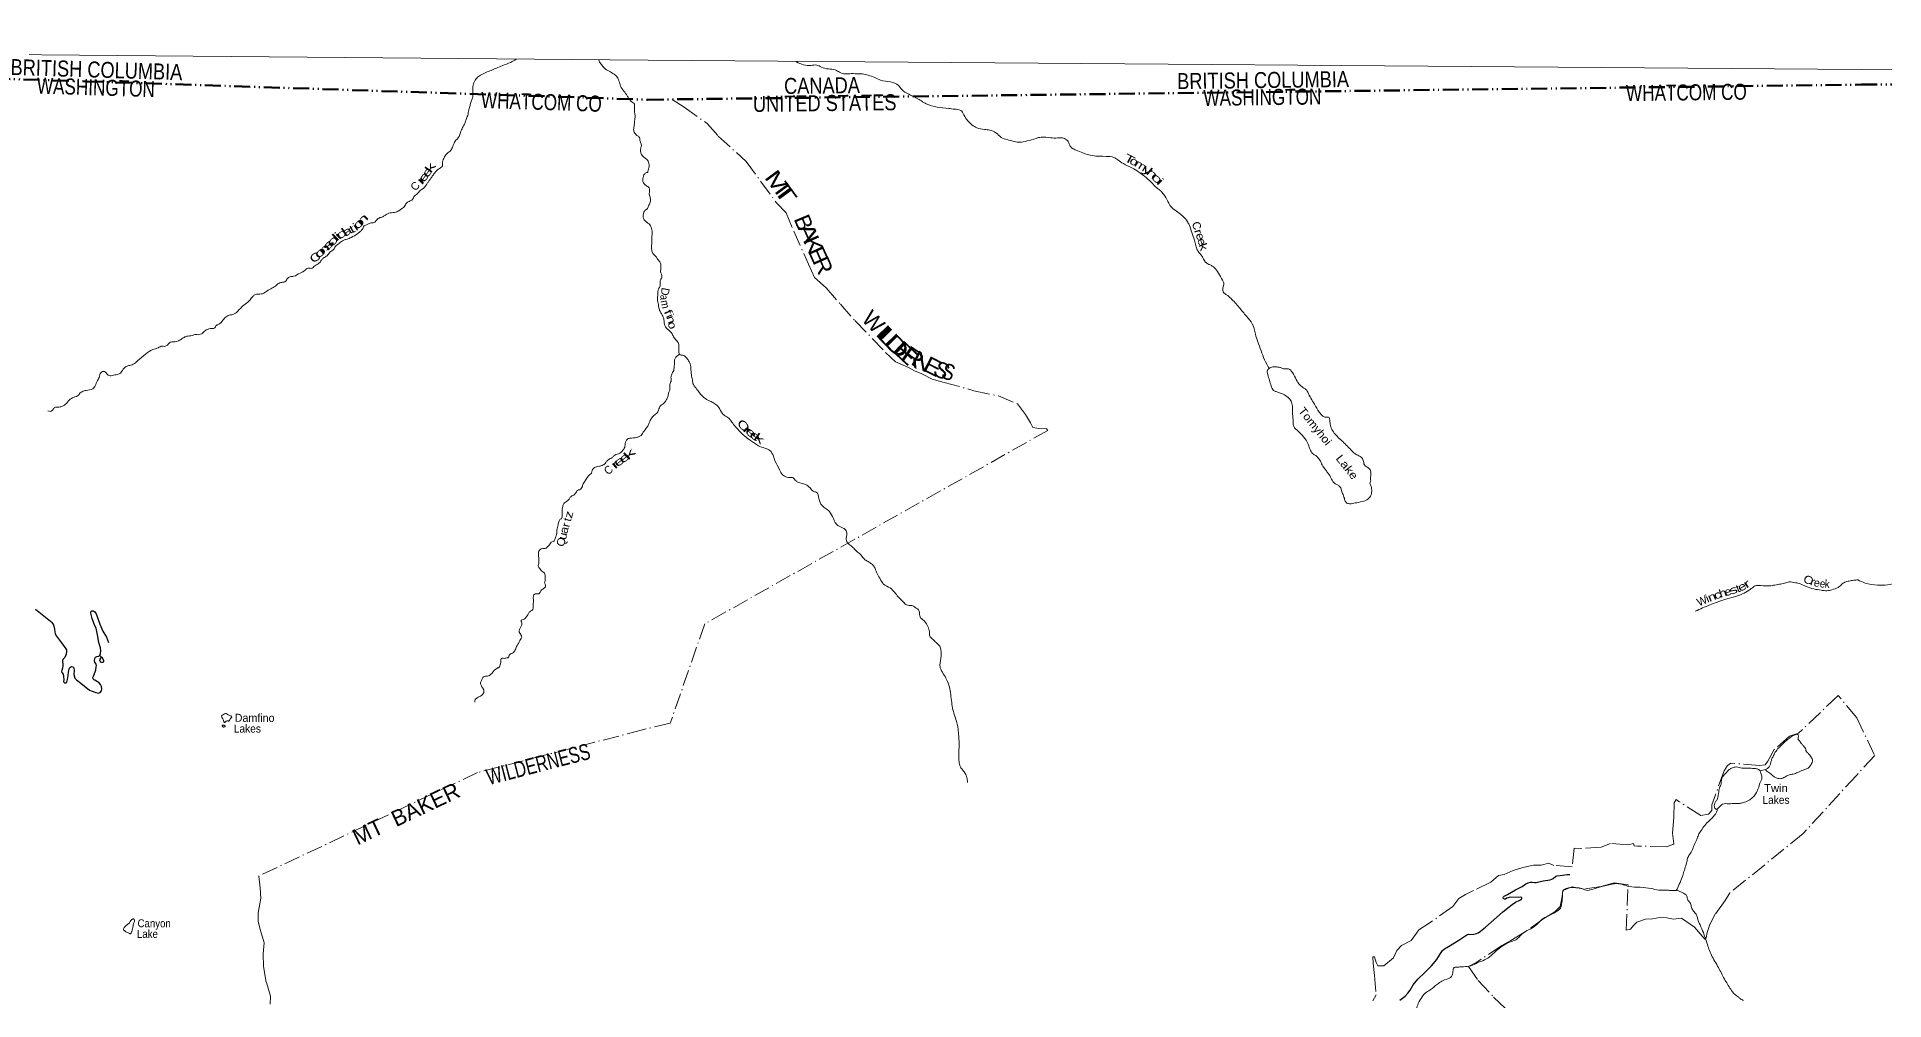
# Model space of a CAD drawing. Header units: feet. Extents: x -244583 to 4, y 367440 to 553773.
# Drawn here: x -197193 to -151029, y 528862 to 552939 of the extents above; entities that cross this region are included whole.
import ezdxf
from ezdxf.enums import TextEntityAlignment as Align

# ---------------------------------------------------------------- set-up
doc = ezdxf.new("R2010")
doc.units = ezdxf.units.FT
doc.header["$LTSCALE"] = 80
doc.linetypes.add('DASH_DOUBLE_DOT', pattern=[9.2, 5, -1.2, 0.3, -1.2, 0.3, -1.2])
doc.linetypes.add('DOT_DASHED', pattern=[7.7, 5, -1.2, 0.3, -1.2])
for name, color, linetype, lineweight in [('10', 7, 'DASH_DOUBLE_DOT', 70), ('29', 7, 'Continuous', 25), ('39', 7, 'Continuous', 13), ('4', 7, 'Continuous', 13), ('44', 7, 'DOT_DASHED', 13)]:
    doc.layers.add(name, color=color, linetype=linetype, lineweight=lineweight)
doc.layers.add('12', color=7, linetype='Continuous')
doc.layers.add('41', color=7, linetype='Continuous')

msp = doc.modelspace()

# ---------------------------------------------------------------- linework, layer by layer
at = {"layer": '10'}
for p, q in [((-181927.24, 551370.08), (-151602.39, 551746.4)), ((-151602.39, 551746.4), (-121280.68, 551845.33))]:
    msp.add_line(p, q, dxfattribs=at)
msp.add_lwpolyline([(-212240.98, 552327.23), (-195938.62, 551827.28), (-181927.24, 551370.08)], dxfattribs=at)
at = {"layer": '29'}
for points in [[(-197232.52, 538637.26), (-196857.99, 538338.07), (-196819.57, 538301.63), (-196779.53, 538242.53), (-196755.22, 538136.45), (-196745.41, 538063.26), (-196733.78, 538017.54), (-196700.27, 537956.57), (-196578.18, 537790.8), (-196471.74, 537641.7), (-196455.42, 537617.15), (-196451.6, 537584.73), (-196461.88, 537505.75), (-196498.69, 537427.94), (-196542.74, 537376.67), (-196556.46, 537352.12), (-196556.45, 537326.49), (-196548.14, 537269.54), (-196547.97, 537210.82), (-196551.52, 537162.34), (-196573.56, 537104.32), (-196581.25, 537081.38), (-196571.24, 537049.58), (-196536.24, 537005.97), (-196527.81, 536953.07), (-196520.33, 536869.83), (-196525.83, 536823.44), (-196520.24, 536806.83), (-196506.54, 536794.49), (-196480.42, 536789.62), (-196463.04, 536795.39), (-196445.52, 536806.76), (-196427.2, 536875.02), (-196414.05, 536971.79), (-196403.23, 537058.51), (-196390.52, 537141.12), (-196371.52, 537172.9), (-196346.59, 537188.34), (-196325.76, 537197.68), (-196297.16, 537191.97), (-196272.47, 537167.8), (-196264.35, 537104.79), (-196271.58, 537003.78), (-196244.17, 536911.82), (-196203.11, 536868.02), (-196094.5, 536787.7), (-195877.72, 536612.89), (-195839.93, 536593.49), (-195766, 536566.89), (-195723.27, 536549.44), (-195663.93, 536535.35), (-195608.87, 536549.44), (-195575.33, 536589.28), (-195566.92, 536640.96), (-195575.93, 536698.62), (-195602.47, 536754.12), (-195639.62, 536793.74), (-195681.44, 536813.27)], [(-195681.44, 536813.27), (-195748.8, 536855.86), (-195767.12, 536869.76), (-195780.28, 536883.17), (-195790, 536896.45), (-195793, 536928.1), (-195767.18, 536977.91), (-195724.3, 537120.32), (-195710.02, 537188.71), (-195706.11, 537228.19), (-195711.89, 537257.6), (-195748.05, 537312.08), (-195757.34, 537354.18), (-195749.75, 537402.53), (-195727.08, 537434.11), (-195695.73, 537449.43), (-195644.81, 537462.02), (-195621.84, 537485.59), (-195606.86, 537524.32), (-195598.27, 537592.16), (-195606.07, 537665.29), (-195620.63, 537716.36), (-195642.24, 537800.04), (-195680.72, 537989.53), (-195702.35, 538117.93), (-195713.74, 538158.63), (-195748.81, 538221.17), (-195781.87, 538306.5), (-195809.1, 538404.53), (-195827.31, 538467.86), (-195845.39, 538535.23), (-195843.39, 538566.65), (-195821.46, 538589.15), (-195784.94, 538590.24), (-195748.06, 538570.46), (-195710.45, 538520.9), (-195621.64, 538261), (-195546.5, 538080.49), (-195458.22, 537931.97), (-195403.63, 537804.74)], [(-195626.77, 537480.54), (-195582.99, 537435.79), (-195549.95, 537394.27), (-195533.18, 537349.2), (-195528.15, 537316.65), (-195544.81, 537300.98), (-195569.16, 537297.69), (-195599.19, 537306.72), (-195616.53, 537333.59), (-195617.72, 537359.94), (-195612.98, 537382.06), (-195597.89, 537411.96), (-195584.21, 537437.33)], [(-163130.39, 528862.87), (-163001.6, 528956.05), (-162928.09, 529031.63), (-162875.89, 529110.01), (-162798.96, 529246.5), (-162681.62, 529382.37), (-162507.23, 529547.73), (-162342.88, 529717.3), (-162209.03, 529875.18), (-162142.58, 529987.53), (-162071.85, 530091.95), (-162014.45, 530144.57), (-161916.85, 530204.75), (-161657.75, 530358.69), (-161457.57, 530493.3), (-161438.84, 530503.32), (-161413.33, 530508.1), (-161356.35, 530503.9), (-161282.59, 530506.51), (-161212.43, 530524.05), (-161175.76, 530541.59), (-161112.51, 530587.22), (-160993.82, 530680.56), (-160561.43, 531058.59), (-160434.4, 531168), (-160319.88, 531253.3), (-160236.11, 531310.73), (-160130.24, 531359.72), (-160104.28, 531375.49), (-160090.21, 531385.76), (-160079.57, 531401.01), (-160078.84, 531415.62), (-160082.76, 531424.13), (-160092.76, 531430), (-160109.07, 531432.1), (-160157.48, 531426.94), (-160369.61, 531432.2), (-160424.36, 531420.89), (-160458.96, 531405.23), (-160493.6, 531387.54), (-160514.86, 531385.86), (-160533.2, 531393.04), (-160545.78, 531410.6), (-160547.55, 531427.32), (-160541.3, 531438.88), (-160523.63, 531457.61), (-160439.25, 531502.1), (-160237.36, 531616.43), (-160072.26, 531705.01), (-159980.38, 531764.34), (-159923.3, 531795.86), (-159866.53, 531807.14), (-159825.25, 531809.2), (-159763.51, 531803.54), (-159720.02, 531804.41), (-159548.69, 531840.75), (-159376.53, 531864.43), (-159330.97, 531882.54), (-159301.16, 531901.75), (-159238.49, 531952.7), (-159209.21, 531965.12), (-159122.07, 531979.99), (-158945.93, 531999.57), (-158885.7, 532001.51)]]:
    msp.add_lwpolyline(points, dxfattribs=at)
at = {"layer": '39'}
for points in [[(-189629.47, 547784.85), (-189524.69, 547857.51), (-189439.14, 547884.02), (-189337.06, 547926.36), (-189183.3, 548018.22), (-189125.61, 548065.57), (-189063.56, 548127.01), (-189042.53, 548163.01), (-189031.57, 548201.24), (-188994.64, 548224.75), (-188927.11, 548259.74), (-188841.51, 548288.27), (-188790.83, 548293.25), (-188718.98, 548340.3), (-188665.07, 548399.88), (-188620.09, 548421.19), (-188528.3, 548455.65), (-188462.65, 548496.76), (-188397.14, 548531.8), (-188257.09, 548553.07), (-188151.01, 548593.31), (-188093.49, 548632.57), (-188017.34, 548691.67), (-187950.34, 548793.5), (-187866.41, 548838.26), (-187796.36, 548895.48), (-187771.02, 548943.53), (-187684.31, 549022.66), (-187611.79, 549100.07), (-187535.76, 549153.1), (-187450.58, 549254.54), (-187406.63, 549320.41), (-187325.17, 549436.1), (-187270.85, 549513.91), (-187171.33, 549623.13), (-187097.42, 549672.16), (-187060.04, 549715.9), (-187056.62, 549778.6), (-187025.58, 549901.46), (-186979.21, 549985.51), (-186888.36, 550068.6), (-186819.84, 550148.12), (-186800.34, 550206.42), (-186768.26, 550284.7), (-186701.45, 550378.43), (-186643.26, 550448.05), (-186608.62, 550550.58), (-186553.31, 550672.91), (-186494.05, 550791.1), (-186467.95, 550873.57), (-186427.24, 550975.96), (-186399.84, 551117.12), (-186369.06, 551227.83), (-186344.57, 551328.55), (-186310.43, 551408.81), (-186297.53, 551534.08), (-186298.71, 551663.71), (-186273.55, 551794.79), (-186202.2, 551910.7), (-186103.44, 551985.52), (-185841.89, 552103.39), (-185566.24, 552218.94), (-185353.98, 552303.46), (-185216.89, 552382.65)], [(-183153.83, 552365.45), (-183132.64, 552312.21), (-183069.82, 552225.81), (-183016.53, 552165.93), (-182892.97, 552082.27), (-182765.23, 552004.59), (-182709.6, 551958.84), (-182647.41, 551844.09), (-182605.85, 551711.57), (-182525.78, 551582.27), (-182439.28, 551469.03), (-182398.3, 551401.32), (-182356.87, 551353.85), (-182319.53, 551304.44), (-182273.52, 551281.18), (-182258.7, 551220.11), (-182262.47, 551141.21), (-182254.29, 551053.96), (-182244.27, 550958.57), (-182255.14, 550833.26), (-182268.08, 550705.96), (-182278.5, 550600.89), (-182263.31, 550556.01), (-182198.29, 550477.66), (-182134.67, 550427.68), (-182122.18, 550352.49), (-182089.78, 550262.69), (-182091.3, 550193.88), (-182109.28, 550113.26), (-182102.71, 550044.27), (-182048.03, 549956.02), (-181980.5, 549899.89), (-181939.65, 549865.09)], [(-177134.15, 552055.24), (-177242.01, 552112.54), (-177411.32, 552138.92), (-177586.21, 552185.69), (-177702.3, 552237.11), (-177852.3, 552226.56), (-178031.97, 552243.07), (-178212.23, 552318.32), (-178221.76, 552325.02)], [(-166398.34, 544651.55), (-166512.36, 544869.01), (-166597.92, 545091.85), (-166683.32, 545320.77), (-166739.34, 545510.49), (-166817.94, 545769.63), (-166965.06, 545957.5), (-167145.76, 546178.6), (-167356.69, 546404.48), (-167420.01, 546462.73), (-167475.68, 546502.56), (-167529.28, 546544.36), (-167552.2, 546599.61), (-167550.55, 546666.41), (-167535.1, 546718.69), (-167531.28, 546791.52), (-167561.99, 546859.1), (-167662.9, 547033.7), (-167772.65, 547178.14), (-167834.29, 547222.17), (-167904.31, 547254.25), (-167950.28, 547277.64), (-168005.65, 547329.62), (-168034.69, 547382.98), (-168077.33, 547458.95), (-168138.22, 547533.35), (-168194.77, 547619.78), (-168226.65, 547721.83), (-168263.69, 547860.45), (-168331.9, 548048.45), (-168384.28, 548221.88), (-168430.76, 548306.04), (-168501.17, 548404.97), (-168613.99, 548506.95), (-168749.1, 548607.44), (-168879.47, 548736.18), (-168982.15, 548920.95), (-169050.39, 549025.9), (-169087.66, 549073.39), (-169186.97, 549148.71), (-169293.63, 549254.59), (-169471.53, 549424.98), (-169654.33, 549561.06), (-169825.8, 549664.46), (-170039.63, 549772.94), (-170178.94, 549867.45), (-170276.68, 549924.51), (-170474.26, 549953.6), (-170809.7, 549971.85), (-171054.91, 550038.55), (-171219.09, 550109.36), (-171323.04, 550160.49), (-171342.87, 550177.18), (-171389.65, 550249.2), (-171420.11, 550326.9), (-171459.56, 550368.37), (-171563.66, 550413.42), (-171683.02, 550414.29), (-171854.96, 550416.43), (-172095.31, 550434.4), (-172219.52, 550402.97), (-172447.75, 550337.61), (-172634.7, 550305.68), (-172757.65, 550324.86), (-172946.7, 550371.97), (-173093.02, 550428.18), (-173223.74, 550542.74), (-173375.93, 550607.19), (-173515.12, 550624.74), (-173700.16, 550669.73), (-173823.84, 550741.59), (-173930.55, 550845.44), (-174026.04, 550993.59), (-174060.79, 551061.27), (-174106.35, 551100.86), (-174257.32, 551132.87), (-174406.57, 551152.68), (-174693.08, 551185.95), (-174966.25, 551267.51), (-175209.57, 551411.13), (-175578.54, 551628.69), (-175661.17, 551723.86), (-175859.28, 551813.72), (-176108.98, 551862.3), (-176255.06, 551928.63), (-176419.68, 551981.23), (-176562.46, 552017.09), (-176659.68, 552013.37), (-176835.51, 552021.68), (-176991.52, 552013.3), (-177134.15, 552055.24)], [(-181939.65, 549865.09), (-181932.78, 549856.78), (-181908.33, 549805.14), (-181891.73, 549739.93), (-181894.9, 549693.42), (-181922.9, 549576.33), (-181935.82, 549550.49), (-181942.26, 549549.13)], [(-181942.26, 549549.13), (-181960, 549547.09), (-182011.49, 549505.68), (-182041.37, 549435.45), (-182050.89, 549370.86), (-182047.93, 549322.19), (-182016.74, 549268.87), (-181981.07, 549235.7), (-181951.32, 549208.73), (-181945.1, 549205.45)], [(-181945.1, 549205.45), (-181911.43, 549187.46), (-181886.44, 549134.19), (-181886.22, 549061.27), (-181884.12, 548982.23), (-181858.06, 548890.45), (-181872.79, 548785.49), (-181896.38, 548731.37), (-181935.35, 548648.07), (-181949.85, 548632.88)], [(-181949.85, 548632.88), (-181966.32, 548623.84), (-182022.3, 548562.27), (-182040.5, 548471.54), (-182029.98, 548398.41), (-181994.8, 548342.98), (-181961.1, 548311.88), (-181952.53, 548306.12)], [(-181952.53, 548306.12), (-181854.42, 548217.92), (-181835.89, 548148.61), (-181819.39, 548079.34), (-181825.56, 547911.38), (-181829.11, 547767.66), (-181826.93, 547609.63), (-181796.63, 547525.85), (-181731.59, 547455.41), (-181653.25, 547350.21), (-181608.34, 547284.31), (-181603.47, 547235.58), (-181601.67, 547144.4), (-181600.12, 547043.09), (-181584.84, 547006.26), (-181574.06, 546951.31), (-181606.64, 546860.96), (-181621.07, 546768.14), (-181620.35, 546715.46), (-181656.62, 546639.37), (-181675.95, 546512.23), (-181679.79, 546356.37), (-181655.08, 546209.94), (-181637.1, 546118.36), (-181600.48, 546044.56), (-181552.02, 545958.31), (-181523.89, 545868.51), (-181512.48, 545756.84), (-181438.48, 545639.6), (-181331.73, 545537.77), (-181281.44, 545443.38), (-181220.8, 545358.87), (-181158.14, 545274.31), (-181150.68, 545166.78), (-181148.73, 545081.66), (-181136.37, 545008.45), (-181027.92, 544975.44), (-180933.1, 544882), (-180884.39, 544805.88), (-180849.62, 544657.18), (-180835.46, 544492.78), (-180812.32, 544364.61), (-180798.24, 544279.2), (-180720.3, 544157.82), (-180630.17, 544038.16), (-180483.92, 543896.89), (-180368.13, 543833.32), (-180274.18, 543786.48), (-180176.99, 543707.16), (-180083.52, 543559.07), (-180006.75, 543472.14), (-179903.19, 543404.82), (-179846.2, 543336.6), (-179761.89, 543227.21), (-179503.37, 542961.7), (-179356.42, 542848.76), (-179161.29, 542720.49), (-179002.98, 542657.92), (-178874.91, 542600.13), (-178787.3, 542460.28), (-178747.68, 542343.87), (-178631.79, 542120.29), (-178560.01, 541995), (-178508.34, 541957.29), (-178385.73, 541923.94), (-178292.86, 541915.61), (-178221.85, 541840.98), (-178158.14, 541798.93), (-178089.73, 541783.09), (-177987.35, 541750.23), (-177872.11, 541664.4), (-177793.22, 541581.47), (-177714.9, 541557.29), (-177649.94, 541401.79), (-177569.35, 541223.62), (-177496.03, 541161.08), (-177386.85, 541075.4), (-177288.01, 540898.82), (-177176.89, 540728.01), (-177040.98, 540659.91), (-176971.75, 540595.44), (-176948.83, 540540.2), (-176958.87, 540461.45), (-176967.13, 540372.53), (-176912.95, 540271.98), (-176823.65, 540200.95), (-176734.85, 540109.68), (-176564.78, 539949.6), (-176499.95, 539871.07), (-176410.15, 539820.28), (-176332.63, 539763.72)], [(-196921.92, 543594.61), (-196855.55, 543576.98), (-196798, 543618.26), (-196746.19, 543673.84), (-196663.07, 543682.17), (-196569.52, 543704.45), (-196452.56, 543778.88), (-196394.29, 543852.55), (-196328.42, 543903.77), (-196242.6, 543942.42), (-196175.29, 543967.29), (-196108.93, 544040.78), (-196065.84, 544068.2), (-195961.87, 544104.43), (-195799.13, 544145.47), (-195753.66, 544189.04), (-195738.83, 544219.09), (-195679.25, 544351.46), (-195632.62, 544447.65), (-195610.69, 544524.13), (-195575.51, 544559.82), (-195534.62, 544579.18), (-195482.55, 544555.79), (-195409.26, 544485.35), (-195361.18, 544464.07), (-195308.34, 544475.08), (-195184.33, 544502.77), (-195104.67, 544537.5), (-195069.26, 544583.31), (-195023.21, 544653.2), (-194941.07, 544708.12), (-194847.44, 544734.45), (-194784.26, 544755.36), (-194677.24, 544838.1), (-194481.2, 545012.07), (-194292.58, 545125.45), (-194160.12, 545169.16), (-194066.17, 545209.66), (-194007.63, 545204.35), (-193928.01, 545237.05), (-193859.67, 545308.48), (-193782.65, 545314.91), (-193701.55, 545323.29), (-193603.42, 545369.77), (-193515.13, 545428.61), (-193443.69, 545457.45), (-193376.79, 545464.1), (-193313.75, 545478.94), (-193224.29, 545499.29), (-193151.54, 545495.69), (-193063.84, 545528.22), (-192983.32, 545601.41), (-192893.37, 545644.02), (-192816.4, 545648.43), (-192749.27, 545665.21), (-192717.82, 545715.15), (-192650.11, 545758.24), (-192580.2, 545809.38), (-192507.28, 545905.01), (-192414.72, 545973.88), (-192294.7, 546003.69), (-192179.86, 546074.11), (-192109.32, 546153.59), (-191989.67, 546258.33), (-191861.79, 546368.97), (-191788.96, 546460.55), (-191733.47, 546499.85), (-191625.99, 546511.7), (-191555, 546520.3), (-191444.29, 546586.76), (-191319.29, 546658.98), (-191206.42, 546731.47), (-191171.33, 546763.11), (-191073.38, 546801.5), (-190994.08, 546820.04), (-190927.49, 546903.65), (-190874.02, 546943), (-190776.61, 546957.09), (-190615.04, 547036.63), (-190487.97, 547110.84), (-190420.13, 547160), (-190341.36, 547154.25), (-190246.91, 547217.01), (-190136.07, 547289.54), (-190084.04, 547355.24), (-190030.12, 547414.83), (-189939.9, 547469.58), (-189869.22, 547555.13), (-189778.64, 547626.07), (-189732.54, 547697.98), (-189629.47, 547784.85)], [(-181995.43, 543119.81), (-181937.93, 543192.81), (-181901.76, 543264.85), (-181850.38, 543379.06), (-181795.85, 543456.73), (-181709.17, 543525.52), (-181656.57, 543607.29), (-181607.26, 543719.52), (-181549.69, 543756.61), (-181487.17, 543830.04), (-181449.37, 543885.83), (-181419.12, 543964.09), (-181398.57, 544058.79), (-181374.58, 544129.1), (-181374.4, 544218.21), (-181368.96, 544274.79), (-181345.16, 544337.01), (-181347.06, 544424.15), (-181326.81, 544506.7), (-181305.59, 544546.69), (-181277.9, 544602.74), (-181266.92, 544719.95), (-181257.18, 544786.55), (-181255.28, 544863.47), (-181240.13, 544903.61), (-181200.41, 544955.31), (-181148.75, 544998.62), (-181137.15, 545010.42)], [(-166398.34, 544651.55), (-166308.36, 544689.88), (-166201.14, 544689.31), (-166112.51, 544672.99), (-166040.36, 544644.91), (-165965.53, 544643.1), (-165914.98, 544641.87), (-165876.96, 544624.75), (-165843.48, 544587.48), (-165742.42, 544418.95), (-165649.14, 544262.75), (-165552.05, 544179.39), (-165500.37, 544141.68), (-165458.66, 544110.28), (-165431.59, 544058.99), (-165266.95, 543761.32), (-165144.49, 543557.83), (-165057.81, 543462.57), (-164985.66, 543434.49), (-164924.94, 543435.04), (-164898.9, 543424.29), (-164887.47, 543395.65), (-164877.18, 543320.46), (-164856.06, 543192.35), (-164792.37, 543067.25), (-164589.28, 542851.69), (-164354.28, 542617.13), (-164209.6, 542494.12), (-164097.8, 542432.68), (-164045.1, 542354.43), (-164017.46, 542244.39), (-163972, 542200.76), (-163892.46, 542144.14), (-163863.43, 542090.78), (-163857.68, 541995.44), (-163860.68, 541873.99), (-163861.73, 541831.48), (-163877.33, 541773.12), (-163862.01, 541738.32), (-163839.54, 541664.86), (-163836.07, 541559.45), (-163877.64, 541432.86), (-163956.13, 541367.92), (-164172.18, 541304.28), (-164322.68, 541273.5), (-164411.76, 541271.6), (-164483.56, 541313.85), (-164517.71, 541405.82), (-164561.27, 541526.38), (-164593.21, 541626.4), (-164629.93, 541696.15), (-164691.52, 541742.2), (-164759.43, 541778.28), (-164835.7, 541885.45), (-164938.78, 542054.03), (-164991.73, 542122.15), (-165052.32, 542208.69), (-165116.06, 542331.76), (-165180.5, 542426.49), (-165245.83, 542484.78), (-165291.79, 542508.18), (-165331.34, 542545.59), (-165362.4, 542599), (-165406.01, 542717.54), (-165475.32, 542860.99), (-165606.96, 543020.14), (-165729.54, 543136.53), (-165782.59, 543200.61), (-165795.62, 543328.52), (-165811.4, 543509.17), (-165815.4, 543675.35), (-165838.34, 543811.61), (-165898.88, 543900.17), (-166009.98, 543989.96), (-166220.41, 544072.02), (-166286.45, 544101.97), (-166346.49, 544210.78), (-166389.46, 544355.62), (-166430.5, 544496.37), (-166445.23, 544555.47), (-166439.79, 544612.05), (-166423.21, 544627.85), (-166398.34, 544651.55)], [(-184657.97, 539996.77), (-184635.29, 540107.65), (-184589.99, 540143.12), (-184512.98, 540149.56), (-184431.21, 540188.29), (-184402, 540228.16), (-184371.04, 540255.85), (-184337.53, 540307.77), (-184290.66, 540322.96), (-184248.97, 540378.76), (-184216.62, 540469.19), (-184203.23, 540525.6), (-184200.35, 540564.01), (-184199.23, 540614.61), (-184168.14, 540739.49), (-184143.66, 540840.21), (-184124.69, 540874.22), (-184093.96, 540891.79), (-184075.27, 540913.66), (-184063.95, 540968.09), (-184064.17, 541049.09), (-184065.03, 541101.76), (-184064.13, 541142.24), (-184050.79, 541196.63), (-184043.73, 541241.02), (-184022.75, 541275), (-183946.59, 541334.1), (-183892.86, 541385.59), (-183851.07, 541445.44), (-183795.76, 541476.65), (-183756.8, 541500.1), (-183740.14, 541522.02), (-183710.75, 541569.98), (-183685.72, 541603.87), (-183632.75, 541620.95), (-183589.62, 541650.39), (-183560.1, 541704.43), (-183551.16, 541742.71), (-183521.68, 541794.73), (-183467.14, 541882.65), (-183431.55, 541936.56), (-183398.3, 541976.34), (-183350.9, 542015.81), (-183332.25, 542035.66), (-183316.66, 542100.12), (-183287.32, 542146.07), (-183256.32, 542175.77), (-183213.5, 542191.05), (-183136.31, 542205.58), (-183065, 542228.34), (-183013.87, 542253.56), (-182978.47, 542299.37), (-182924.59, 542356.94), (-182879.3, 542392.41), (-182822.11, 542417.5), (-182774.48, 542467.09), (-182725.28, 542496.41), (-182656.04, 542517.19), (-182598.66, 542550.37), (-182546.77, 542610), (-182513.38, 542655.86), (-182498.11, 542706.15), (-182490.47, 542776.86), (-182468.72, 542845.24), (-182443.74, 542877.1), (-182372.26, 542907.96), (-182293.22, 542914.35), (-182195.77, 542930.48), (-182126.44, 542955.3), (-182095.66, 542974.89), (-182058.19, 543022.68), (-182020.35, 543086.66), (-181995.43, 543119.81)], [(-151687.52, 539368.08), (-151500.24, 539287.79), (-151192.88, 539233.44), (-150707.69, 539314.91), (-150426.79, 539519.65), (-150279.23, 539564.33), (-150024.5, 539607.1), (-149769.82, 539720.72), (-149476.69, 539775.67), (-149118.86, 539832.72), (-148807.68, 540112.39), (-148443.87, 540286.85), (-147744.46, 540508.21), (-147257.3, 540676.72), (-146786.31, 540818.9), (-146501.31, 540950.77), (-146396.21, 541005.53)], [(-186252.85, 536311.29), (-186237.26, 536375.75), (-186187.7, 536421.26), (-186103.95, 536457.92), (-186068.86, 536489.57), (-186037.63, 536529.39), (-186022.35, 536579.69), (-186027.61, 536616.25), (-186052.91, 536661.35), (-186086.07, 536716.74), (-186101.44, 536753.52), (-186106.87, 536781.98), (-186099.95, 536820.31), (-186083.11, 536850.32), (-186057.59, 536906.47), (-186030.54, 536940.31), (-185985.65, 536957.57), (-185934.97, 536962.55), (-185886.04, 536979.72), (-185838.68, 537017.17), (-185801.39, 537056.86), (-185749.45, 537118.52), (-185718.62, 537140.13), (-185679.67, 537163.59), (-185642.87, 537181.02), (-185623.91, 537215.03), (-185608.54, 537269.38), (-185600.77, 537346.16), (-185598.03, 537378.5), (-185581.41, 537398.39), (-185556.92, 537407.99), (-185516.62, 537401.04), (-185471.86, 537412.22), (-185425.13, 537421.34), (-185398.36, 537443.04), (-185395.84, 537465.26), (-185385.1, 537493.38), (-185366.5, 537511.2), (-185311.41, 537532.29), (-185266.03, 537571.81), (-185240.69, 537619.86), (-185215.26, 537671.96), (-185193.88, 537724.15), (-185147.82, 537794.03), (-185109.68, 537872.18), (-185078.05, 537930.22), (-185085.33, 537966.83), (-185110.53, 538015.97), (-185137.99, 538055.04), (-185139.16, 538093.54), (-185119.48, 538159.94), (-185083.71, 538221.94), (-185072.84, 538256.13), (-185075.9, 538300.75), (-185089.42, 538329.39), (-185080.62, 538361.6), (-185041.93, 538372.91), (-184992.73, 538402.23), (-184944.74, 538468.01), (-184909.16, 538521.92), (-184892.22, 538555.98), (-184855.2, 538583.53), (-184799.62, 538626.88), (-184793.96, 538699.66), (-184784.7, 538843.23), (-184784.21, 538956.62), (-184771.27, 538992.79), (-184742.38, 539018.49), (-184687.88, 539013.27), (-184651.35, 539018.55), (-184620.03, 539062.43), (-184582.47, 539114.27), (-184516.78, 539157.4), (-184483.62, 539193.13), (-184484.7, 539235.68), (-184502.05, 539274.53), (-184501.28, 539308.94), (-184490.41, 539343.13), (-184489.15, 539399.8), (-184489.87, 539458.54), (-184500.93, 539507.38), (-184526.22, 539552.47), (-184572.06, 539583.84), (-184607.6, 539623.08), (-184646.91, 539674.55), (-184664.44, 539705.31), (-184667.94, 539729.68), (-184651, 539763.74), (-184647.82, 539816.32), (-184651.73, 539913.61), (-184657.97, 539996.77)], [(-176332.63, 539763.72), (-176265.62, 539691.2), (-176204.5, 539543.89), (-176128.88, 539410.41), (-176035.41, 539262.31), (-175869.91, 539163.11), (-175755.32, 539050.96), (-175668.89, 538945.57), (-175536.7, 538808.69), (-175457.46, 538739.93), (-175403.11, 538728.49), (-175304.22, 538717.99), (-175222.65, 538661.33), (-175159.04, 538615.23), (-175136.22, 538555.94), (-175122.84, 538442.19), (-175087.49, 538398.8), (-175012.24, 538332.17), (-174926.46, 538200.46), (-174885.22, 538067.81), (-174877.7, 537962.3), (-174814.79, 537887.87), (-174715.83, 537798.37), (-174631.12, 537705.18), (-174599.09, 537609.21), (-174596.64, 537544.33), (-174595.47, 537509.87), (-174602.51, 537388.52), (-174621.43, 537277.58), (-174615.99, 537170.1), (-174540.77, 537020.42), (-174457.41, 536872.57), (-174385.16, 536684.48), (-174355.23, 536503.49), (-174329.79, 536304.38), (-174300.06, 536115.3), (-174253.25, 535962.26), (-174202.89, 535788.87), (-174175.55, 535666.69), (-174170.29, 535634.15), (-174156.43, 535457.6), (-174146.22, 535297.35), (-174148.49, 535123.21), (-174150.32, 534967.3), (-174147.85, 534821.41), (-174116.37, 534703.17), (-174032.31, 534583.66), (-174002.92, 534544.46), (-173962.6, 534456.39), (-173943.93, 534393.15), (-173940.06, 534303.94)], [(-155746.91, 538584.67), (-155386.95, 538740.01), (-155015.35, 538874.82), (-154768.82, 538943.79), (-154570.81, 539013.94), (-154402.54, 539109.11), (-154293.32, 539189.51), (-154244.03, 539218.69), (-154185.14, 539227.39), (-153922.4, 539214.96), (-153790.5, 539229.99), (-153652.24, 539257.02), (-153514.03, 539282.03), (-153397.92, 539313.65), (-153242.55, 539295.71), (-153123.84, 539268.53), (-152971.75, 539200.04), (-152787.1, 539138.85), (-152599.68, 539107.98), (-152460.4, 539094.48), (-152332.3, 539119.74), (-152179.08, 539178.82), (-152092.4, 539247.61), (-152010.01, 539306.38), (-151900.01, 539336.12), (-151788.24, 539355.69), (-151687.52, 539368.08)], [(-192582.13, 535976.78), (-192530.72, 536001.3), (-192483.63, 536026.61), (-192435.46, 536009.37), (-192387.52, 535982.01), (-192347.4, 535966.97), (-192329.42, 535956.45), (-192325.87, 535934.1), (-192330.23, 535920.02), (-192344.65, 535908.18), (-192365.41, 535884.33), (-192373.95, 535864.27), (-192388.64, 535840.28), (-192406.93, 535836.63), (-192427.01, 535843.14), (-192447.32, 535839.52), (-192476.03, 535821.92), (-192486.46, 535807.97), (-192504.83, 535800.27), (-192533.86, 535859.62), (-192560.96, 535914.88), (-192574.48, 535943.52), (-192582.02, 535976.77)], [(-192563.26, 535731.49), (-192548.78, 535734.39), (-192524.56, 535731.84), (-192506.49, 535725.38), (-192492.61, 535712.93), (-192495.08, 535692.73), (-192509.32, 535688.99), (-192533.68, 535685.46), (-192549.63, 535695.93), (-192555.43, 535708.21), (-192563.27, 535731.46)], [(-153995.13, 534627.08), (-153931.64, 534657.95), (-153900.46, 534691.63), (-153870.55, 534755.72), (-153852.42, 534834.27), (-153822.11, 534914.55), (-153779.57, 534998.59), (-153709.99, 535112.36), (-153618.51, 535211.41), (-153519, 535308.25), (-153438.48, 535373.14), (-153349.73, 535443.9), (-153273.86, 535484.6), (-153224.83, 535503.67), (-153200.51, 535505.11), (-153176.59, 535490.35), (-153176.12, 535427.55), (-153173.32, 535376.84), (-153147.73, 535347.87), (-153122.24, 535314.84), (-153088.91, 535271.5), (-153045.82, 535213.75), (-153006.38, 535172.28), (-152970.3, 535076.21), (-152924.99, 535026.51), (-152887.62, 534983.07), (-152854.34, 534937.7), (-152829.15, 534892.53), (-152818.46, 534833.54), (-152842.2, 534773.35), (-152888.64, 534695.48), (-152968.96, 534638.69), (-153052.62, 534610.33), (-153187.53, 534554.86), (-153297.88, 534510.95), (-153395.4, 534495.08), (-153483.45, 534452.65), (-153587.89, 534402.52), (-153683.03, 534400.77), (-153761.1, 534435.07), (-153820.72, 534479.05), (-153884.18, 534531.22), (-153937.93, 534566.96), (-153959.78, 534583.69), (-153995.13, 534627.08)], [(-155197.29, 533633.35), (-155235.61, 533638.32), (-155268.84, 533685.71), (-155267.14, 533754.54), (-155239.35, 533814.63), (-155203.43, 533876.55), (-155183.88, 533930.76), (-155172.22, 533993.27), (-155158.14, 534071.92), (-155152.65, 534130.52), (-155130.83, 534194.81), (-155105.46, 534238.75), (-155097.3, 534323.62), (-155081.14, 534404.25), (-155059.67, 534454.37), (-155024.39, 534489.97), (-154961.98, 534559.35), (-154897.69, 534622.61), (-154842.09, 534661.77), (-154750.39, 534687.9), (-154679.61, 534686.19), (-154617.33, 534668.48), (-154542.7, 534658.57), (-154435.52, 534655.97), (-154352.56, 534655.99), (-154275.82, 534650.08), (-154213.28, 534642.49), (-154185.12, 534635.73), (-154157.16, 534620.88), (-154139.2, 534610.31), (-154123.53, 534589.68)], [(-154123.53, 534589.68), (-154104.7, 534532.51), (-154093.82, 534481.61), (-154082.98, 534428.69), (-154101.16, 534348.11), (-154135.21, 534280.07), (-154159.75, 534187.5), (-154189.91, 534113.29), (-154230.43, 534029.2), (-154305.68, 533931.77), (-154386.15, 533868.91), (-154517.17, 533807.27), (-154612.91, 533781.23), (-154720.29, 533775.73), (-154827.62, 533772.25), (-154912.7, 533768.24), (-154993.54, 533772.22), (-155062.75, 533755.67), (-155116.27, 533718.48), (-155166.11, 533667.02), (-155197.29, 533633.35)], [(-154123.89, 534590.16), (-154062.26, 534612.5), (-153995.13, 534627.08)], [(-156221.63, 531601.79), (-156203.6, 531638.36), (-156128.67, 531804.65), (-156059.67, 531977.17), (-156020.02, 532107.86), (-155973.86, 532256.63), (-155946.64, 532375.47), (-155907.8, 532473.77), (-155834.07, 532591.49), (-155775.83, 532737.94), (-155705.65, 532875.99), (-155668.42, 532990.54), (-155601.01, 533098.28), (-155508.74, 533229.72), (-155398.66, 533344.53), (-155313.75, 533423.5), (-155257.46, 533491), (-155213.19, 533562.84), (-155197.29, 533633.35)], [(-164016.26, 526547.24), (-163825.8, 526803.9), (-163757.76, 526854.92), (-163655, 526919.27), (-163556.14, 526989.79), (-163411.59, 527107.82), (-163388.64, 527135.62), (-163295.72, 527293.38), (-163208.36, 527471.52), (-163158.4, 527610.07), (-163121.68, 527704.38), (-163064.88, 527792.12), (-163021.94, 527892.35), (-163015.5, 527989.42), (-162994.95, 528084.11), (-162952.21, 528176.25), (-162864.23, 528297.67), (-162784.64, 528407.14), (-162737.15, 528527.52), (-162712.21, 528636.29), (-162670.24, 528779.08), (-162571.05, 528944.79), (-162498.02, 529034.16), (-162370.55, 529116.14), (-162192.99, 529259.7), (-162079.87, 529333.93), (-162016.33, 529366.82), (-161861.04, 529427.88), (-161825.27, 529483.72), (-161802, 529606.71), (-161788.52, 529661.07), (-161686.71, 529686.96), (-161581.3, 529694.54), (-161404.92, 529708.49), (-161315.19, 529736.7), (-161161.72, 529805.9), (-160963.37, 529890.22), (-160756.85, 530059.4), (-160608.1, 530183.4), (-160451.87, 530282.92), (-160368.06, 530317.35), (-160231.27, 530366.69), (-160138.12, 530451.53), (-160001.66, 530569.75), (-159835.56, 530658.9), (-159680.89, 530776.68), (-159548.33, 530901.08), (-159384.4, 530984.2), (-159191.61, 531088.9), (-159118.99, 531162.09), (-159078.04, 531345.41), (-159064.18, 531496.98), (-159055.92, 531585.9), (-158975.45, 531648.77), (-158736.13, 531671.33), (-158625.11, 531660.54), (-158468.62, 531606.11), (-158330.61, 531623.02), (-158114.51, 531688.68), (-157829.5, 531758.75), (-157705.69, 531773.98), (-157548.56, 531745.87), (-157403.95, 531701.86), (-157121.19, 531680.83), (-156850.81, 531649.98), (-156657.48, 531612.89), (-156449.14, 531609.87), (-156325.93, 531600.81), (-156238.87, 531602.75), (-156164.3, 531590.82), (-156044.32, 531533.23), (-155962.75, 531476.56), (-155944.68, 531389.03), (-155868.56, 531275.79), (-155840.57, 531179.92), (-155790.34, 531083.51), (-155725.46, 531006.99), (-155695.25, 530919.17), (-155626.79, 530741.3), (-155544.58, 530546.89), (-155457.85, 530289.59), (-155343.96, 529985.04), (-155167.53, 529672.9), (-155018.76, 529387.76), (-154861.2, 529130.77), (-154767.03, 529011.01), (-154677.63, 528944.03), (-154626.05, 528902.27), (-154540.34, 528849.56)], [(-194857.88, 530516.75), (-194883.42, 530525.89), (-194915.37, 530544.81), (-194957.61, 530555.84), (-194991.31, 530586.94), (-195019.16, 530607.8), (-195028.82, 530628.25), (-195024.06, 530660.55), (-195001.19, 530688.41), (-194941.3, 530743.81), (-194883.61, 530791.17), (-194862.58, 530827.16), (-194819.09, 530872.8), (-194796.44, 530890.54), (-194770.29, 530883.9), (-194756.72, 530857.28), (-194765.84, 530810.9), (-194778.96, 530766.63), (-194788.22, 530714.18), (-194801.87, 530645.63), (-194821.55, 530579.23), (-194834.4, 530547.11), (-194843.03, 530522.99), (-194857.89, 530516.76)]]:
    msp.add_spline(points, degree=3, dxfattribs=at)
at = {"layer": '4'}
msp.add_lwpolyline([(-242556.67, 552939.06), (-212238.1, 552626.27), (-181919.12, 552355.18), (-151599.78, 552125.8), (-121280.17, 551938.12), (-90960.33, 551792.15), (-60640.31, 551687.89), (-30320.19, 551625.32), (0, 551604.47), (0, 367439.54), (-30573.52, 367460.57), (-61146.96, 367523.64), (-91720.3, 367628.79), (-122293.46, 367775.97), (-152866.39, 367965.22), (-183439.04, 368196.52), (-214011.33, 368469.88), (-244583.22, 368785.28)], close=True, dxfattribs=at)
msp.add_lwpolyline([(-242556.67, 552939.06), (-212238.1, 552626.27), (-181919.12, 552355.18), (-151599.78, 552125.8), (-121280.17, 551938.12), (-90960.33, 551792.15), (-60640.31, 551687.89), (-30320.19, 551625.32), (0, 551604.47), (0, 367439.54), (-30573.52, 367460.57), (-61146.96, 367523.64), (-91720.3, 367628.79), (-122293.46, 367775.97), (-152866.39, 367965.22), (-183439.04, 368196.52), (-214011.33, 368469.88), (-244583.22, 368785.28)], close=True, dxfattribs=at)
at = {"layer": '44'}
for points in [[(-181313.09, 551377.7), (-181014.6, 551179.66), (-180442.62, 550772.36), (-180167.28, 550459.41), (-179471.09, 549828.88), (-178712.23, 548795.14), (-178468.94, 548541.05), (-178279.18, 548086.71), (-177909.38, 547259.06), (-177761.48, 546922.34), (-177471.7, 546668.05), (-177111.95, 546259.59), (-176750.19, 545847.08), (-175984.08, 545052.25), (-175736.63, 544820.41), (-175410.91, 544676.15), (-175256.74, 544591.67), (-175079.25, 544518.06), (-174819.18, 544385.38), (-174522.48, 544303.19), (-173773.68, 544095.63), (-173159.91, 543963.55), (-172689.96, 543767.25), (-172483.1, 543503.18), (-172364.91, 543290.09), (-172300.8, 543174.41), (-172151.35, 543153.56), (-171959.39, 543142.65), (-171927.25, 543104.05), (-180504.6, 538265.06), (-181365.77, 535782.03), (-182057.25, 535617.41)], [(-151711.27, 535916.23), (-152173.36, 536473.39), (-153168.37, 535531.82), (-153393.07, 535459.84), (-153776.73, 535123.24), (-153931.77, 534834.32), (-154000.95, 534741.46), (-154140.46, 534729.87), (-154857.67, 534787.46), (-154944.88, 534727.07), (-155028.41, 534593.77), (-155333.77, 533742.54), (-155330.45, 533596.74), (-155417.81, 533505.97), (-155609.96, 533476.38), (-156157.97, 533826.88), (-156226.43, 533879.81), (-156271.31, 533794.95), (-156279.21, 533424.43), (-156317.52, 533035.81), (-156284.48, 532768.4), (-156308.83, 532750.27), (-156476.85, 532696.28), (-157194.27, 532711.35), (-157273.06, 532717.74), (-157292.99, 532774.52), (-157430.57, 532744.7), (-157864.97, 532774.82), (-158095.81, 532686.66), (-158611.38, 532648.26), (-158773.01, 532661.06), (-158825.85, 532195.56), (-159278.41, 532229.8), (-159405.48, 532280.93), (-159595.69, 532237.16), (-159787.71, 532233.89), (-160054.78, 532176.25), (-160295.66, 532102.31), (-160522.54, 531997.94), (-160666.17, 531972.2), (-160858.96, 531813.02), (-161292.55, 531598.12), (-161489.1, 531497.68), (-161655.33, 531397.11), (-161809.92, 531197.28), (-162396.09, 530780.51), (-162653.58, 530617.54), (-162718.65, 530536.81), (-162850.95, 530351.06), (-163088.05, 530224.46), (-163205.88, 530101.42), (-163287.63, 529919.52), (-163527.12, 529718), (-163680.71, 529720.65), (-163724.77, 529801.83), (-163766.5, 529945.76), (-163804.93, 529939.84), (-163793.57, 529785.91), (-163760.75, 529473.95), (-163724.73, 528993.91), (-163806.34, 528840.35)], [(-182057.25, 535617.41), (-186179.52, 534549.38), (-191649.36, 531959.44), (-191609.85, 531667.88), (-191598.51, 531412.81), (-191662.29, 531034.42), (-191664.94, 530827.95), (-191607.07, 530599.1), (-191513.07, 530293.26), (-191538.15, 530018.02), (-191529.01, 529704.25), (-191459.55, 529301.3), (-191351.51, 528963.04), (-191364.25, 528760.64)], [(-151711.27, 535916.23), (-151263.24, 534977.88), (-151721.15, 534479.67)], [(-151721.15, 534479.67), (-153053.48, 533022.55), (-154881.85, 531539.68), (-155000.03, 531347.8), (-155238.11, 531022.77), (-155386.99, 530752.04), (-155450.63, 530553.86), (-155471.52, 530416.26), (-155510.07, 530386.04), (-155568.38, 530447.02), (-155763.27, 530680.67), (-156093.6, 530910.82), (-156291.81, 530881.26), (-156459.4, 530914.33), (-156633.15, 530927.19), (-156817.26, 530889.47), (-156995.14, 530886.14), (-157205.71, 530810.05), (-157289.01, 530723.32), (-157370.3, 530632.53), (-157471.47, 530610.67), (-157427.44, 531746.43), (-157776.85, 531794.43), (-158096.66, 531698.53), (-158523.43, 531635.47), (-158826.33, 531689.35), (-159055.15, 531603.21), (-159072.06, 531453.44), (-159127.87, 531202.58), (-159255.86, 531069.46), (-159531.57, 530900.49), (-160016.32, 530556.21), (-160354.86, 530353.07), (-160585.91, 530222.4), (-161208.45, 529807.8), (-161415.12, 529703.35), (-161170.29, 529352.06), (-160786.33, 528933.37), (-160287.47, 528453.48)]]:
    msp.add_lwpolyline(points, dxfattribs=at)

# ---------------------------------------------------------------- texts
at = {"layer": '10'}
for s, rotation, width, p in [('BRITISH COLUMBIA', 358.243, 0.85, (-197857.26, 551988.87)), ('WASHINGTON', 358.243, 0.8, (-197198.94, 551523.75)), ('CANADA', 0.711, 0.85, (-178517.59, 551512.4)), ('BRITISH COLUMBIA', 0.711, 0.85, (-168693.65, 551634.31)), ('UNITED STATES', 0.711, 0.85, (-179296.29, 551062.55)), ('WASHINGTON', 0.711, 0.8, (-168037.9, 551214.91))]:
    msp.add_text(s, height=400, rotation=rotation, dxfattribs=dict(at, width=width)).set_placement(p)
at = {"layer": '12', "width": 0.8}
for rotation, p in [(0.711, (-157475.96, 551333.36)), (358.131, (-186100.1, 551164.42))]:
    msp.add_text('WHATCOM CO', height=400, rotation=rotation, dxfattribs=at).set_placement(p)
at = {"layer": '41'}
for s, rotation, width, p in [('T', 332.753, 1.6, (-169931.6, 549795.14)), ('o', 333.447, 1.35, (-169819.06, 549740.45)), ('m', 327.933, 1.35, (-169655.64, 549645.26)), ('r', 47.265, 2.15, (-187514.48, 549294.39)), ('e', 52.846, 1.7, (-187447.58, 549381.87)), ('e', 54.846, 1.65, (-187361.58, 549502.05)), ('k', 55.097, 1.85, (-187282.37, 549618.6)), ('y', 325.699, 1.75, (-169489.13, 549530.55)), ('h', 320.966, 1.9, (-169385.85, 549445.64)), ('o', 316.641, 1.95, (-169269.26, 549331.31)), ('i', 315.829, 1.85, (-169187.91, 549247.73)), ('n', 46.474, 2.1, (-188988.95, 548305.29)), ('l', 44.618, 1.85, (-189661.66, 547858.16)), ('i', 42.69, 1.8, (-189604.8, 547895.77)), ('d', 35.367, 1.85, (-189524.67, 547939.34)), ('a', 31.126, 1.6, (-189391.45, 547994.61)), ('t', 31.073, 1.45, (-189269.18, 548050.84)), ('i', 33.428, 1.4, (-189180.65, 548103.84)), ('o', 42.748, 1.95, (-189091.99, 548199.99)), ('C', 287.26, 1.05, (-168301.66, 548191.88)), ('r', 286.35, 1.25, (-168258.42, 548046.62)), ('e', 289.465, 1.2, (-168209.92, 547918.38)), ('C', 33.629, 1.4, (-190183.16, 547348.18)), ('o', 42.772, 1.95, (-190053.79, 547478.62)), ('n', 39.666, 1.9, (-189952.99, 547564.9)), ('s', 46.893, 2.25, (-189841.29, 547678)), ('o', 45.575, 2, (-189734.97, 547771.53)), ('e', 285.353, 1.1, (-168172.71, 547793.45)), ('k', 288.96, 1.35, (-168134.55, 547659.93)), ('a', 271.586, 0.85, (-181611.7, 546425.99)), ('m', 280.216, 0.95, (-181588.18, 546237.47)), ('f', 293.479, 1.5, (-181510.37, 546022.4)), ('i', 294.233, 1.1, (-181464.02, 545928.79)), ('n', 289.522, 1.3, (-181434.9, 545842.45)), ('o', 292.975, 1.25, (-181404.55, 545695.3)), ('C', 310.392, 1.6, (-179616.87, 543164.79)), ('r', 313.631, 2.2, (-179505.39, 543052.02)), ('e', 317.396, 1.95, (-179408.56, 542969.6)), ('e', 319.539, 1.85, (-179303.21, 542886.42)), ('k', 324.289, 1.9, (-179198.91, 542820.77)), ('e', 38.672, 1.8, (-182583.14, 542253.86)), ('e', 39.01, 1.8, (-182454.64, 542345.04)), ('k', 42.965, 2.2, (-182320.96, 542440.77)), ('r', 40.644, 2.05, (-182678.99, 542179.83)), ('z', 75.522, 1.35, (-183804.7, 540974.08)), ('a', 76.303, 1.15, (-183921.6, 540588.65)), ('r', 76.333, 1.15, (-183879.71, 540718.41)), ('Q', 67.083, 1.1, (-184001.59, 540277.04)), ('u', 75.602, 1.2, (-183956.71, 540438.5)), ('t', 21.098, 1.1, (-154645.78, 539059.88)), ('e', 26.822, 1.4, (-154536.25, 539110.2)), ('r', 32.161, 1.75, (-154407.57, 539187.37)), ('C', 335.19, 1.2, (-152966.29, 539276.37)), ('r', 343.675, 1.25, (-152839.85, 539227.93)), ('e', 351.874, 0.9, (-152579.25, 539175.18)), ('k', 356.262, 0.95, (-152454.67, 539164.1)), ('i', 23.343, 1.1, (-155406.87, 538807.66)), ('n', 21.293, 1.35, (-155296.62, 538850.35)), ('c', 18.588, 1.3, (-155163.72, 538898.77)), ('h', 18.588, 1.25, (-155027.7, 538944.52)), ('e', 15.909, 1.1, (-154907.23, 538978.42)), ('s', 22.539, 1.5, (-154760.33, 539026.04))]:
    msp.add_text(s, height=200, rotation=rotation, dxfattribs=dict(at, width=width)).set_placement(p, align=Align.CENTER)
for s, rotation, p in [('C', 46.611, (-187669.49, 549142.02)), ('D', 259.385, (-181590.4, 546589.96)), ('C', 41.931, (-182843.37, 542039.72)), ('t', 75.896, (-183843.99, 540849.12)), ('e', 349.42, (-152725.06, 539196.81)), ('W', 23.343, (-155538.64, 538750.79))]:
    msp.add_text(s, height=200, rotation=rotation, dxfattribs=at).set_placement(p, align=Align.CENTER)
for s, rotation, width, p in [('Tomyhoi', 308.761, 1.1, (-165680.32, 543586.66)), ('Lake', 308.264, 1.2, (-164744.77, 542398.11)), ('Lakes', 359.823, 0.95, (-192272.51, 535549.8)), ('Canyon', 359.823, 0.9, (-194677.5, 530682.06)), ('Lake', 359.823, 0.9, (-194692.44, 530417.34))]:
    msp.add_text(s, height=200, rotation=rotation, dxfattribs=dict(at, width=width)).set_placement(p)
msp.add_text('Damfino', height=200, rotation=359.823, dxfattribs=at).set_placement((-192250.5, 535818.02))
for s, width, p in [('Twin', 1.05, (-154027.21, 534060.45)), ('Lakes', 0.95, (-154068.8, 533765.18))]:
    msp.add_text(s, height=200, dxfattribs=dict(at, width=width)).set_placement(p)
at = {"layer": '44'}
for s, rotation, width, p in [('M', 306.282, 1.35, (-178850.07, 549184.76)), ('T', 306.282, 1.7, (-178655.64, 548912.94)), ('B', 292.668, 1.05, (-178212.45, 548219.73)), ('A', 294.075, 1.35, (-178092.82, 547959.8)), ('K', 294.075, 1.2, (-177970.24, 547669.89)), ('E', 294.075, 1.15, (-177847.89, 547404.65)), ('R', 293.713, 1.1, (-177726.25, 547145.28)), ('I', 313.946, 1.85, (-176179.82, 545420.57)), ('L', 313.946, 2.05, (-176025.73, 545260.95)), ('D', 313.946, 1.6, (-175838.15, 545073.3)), ('E', 316.865, 1.7, (-175627.97, 544895.42)), ('R', 325.232, 1.4, (-175402.92, 544767.48)), ('N', 332.161, 1.3, (-175163, 544650.81)), ('E', 332.971, 1.2, (-174890.64, 544522.44)), ('S', 341.517, 0.85, (-174474.13, 544376.01))]:
    msp.add_text(s, height=400, rotation=rotation, dxfattribs=dict(at, width=width)).set_placement(p, align=Align.CENTER)
for s, rotation, p in [('W', 313.946, (-176430.21, 545683.71)), ('S', 332.971, (-174668.92, 544428.55))]:
    msp.add_text(s, height=400, rotation=rotation, dxfattribs=at).set_placement(p, align=Align.CENTER)
at = {"layer": '44', "width": 0.75}
msp.add_text('WILDERNESS', height=400, rotation=14.525, dxfattribs=at).set_placement((-185897.64, 534233.19))
at = {"layer": '44'}
msp.add_text('MT  BAKER', height=400, rotation=25.337, dxfattribs=at).set_placement((-189182.11, 532724.13))

doc.saveas('drawing.dxf')
